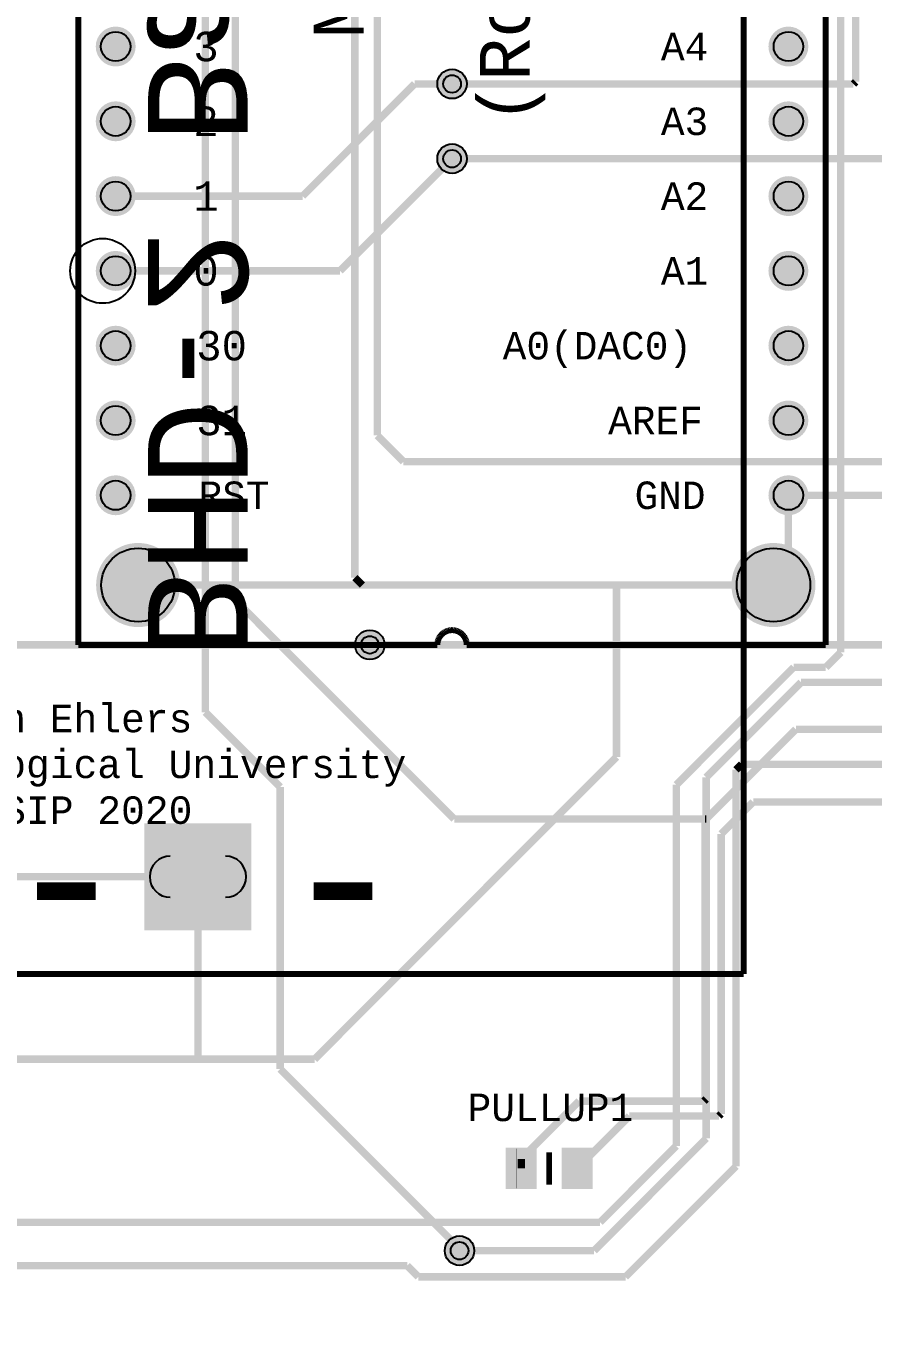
# Model space of a CAD drawing. Extents: x -3564 to 3564, y -2067 to 2176.
# Drawn here: x -2240 to -1107, y -2067 to -332 of the extents above; entities that cross this region are included whole.
import ezdxf
from ezdxf.enums import TextEntityAlignment as Align

# ---------------------------------------------------------------- set-up
doc = ezdxf.new("R2010")
doc.units = 0
for name, color, linetype in [('3D_INFO_BOTTOM', 3, 'CONTINUOUS'), ('3D_INFO_TOP', 1, 'CONTINUOUS'), ('BOARD_OUTLINE', 2, 'CONTINUOUS'), ('COPPER_BOTTOM', 1, 'CONTINUOUS'), ('COPPER_TOP', 3, 'CONTINUOUS'), ('DRILL', 255, 'CONTINUOUS'), ('SILKSCREEN_BOTTOM', 6, 'CONTINUOUS'), ('SILKSCREEN_TOP', 4, 'CONTINUOUS'), ('SOLDER_MASK_BOTTOM', 212, 'CONTINUOUS'), ('SOLDER_MASK_TOP', 200, 'CONTINUOUS')]:
    doc.layers.add(name, color=color, linetype=linetype)
doc.styles.add('MONOTxtStyle', font='monotxt')
doc.styles.add('MONOTxtStyle_M', font='monotxt')

msp = doc.modelspace()

# ---------------------------------------------------------------- hatches: boundary and pattern name
at = {"layer": 'COPPER_BOTTOM'}
h = msp.add_hatch(color=256, dxfattribs=at)
edge = h.paths.add_edge_path()
edge.add_arc((-2120, -360), 26.685039, 0, 360)
edge = h.paths.add_edge_path()
edge.add_arc((-2120, -360), 19.685039, 0, 360)
h = msp.add_hatch(color=256, dxfattribs=at)
edge = h.paths.add_edge_path()
edge.add_arc((-1220, -360), 26.685039, 0, 360)
edge = h.paths.add_edge_path()
edge.add_arc((-1220, -360), 19.685039, 0, 360)
h = msp.add_hatch(color=256, dxfattribs=at)
edge = h.paths.add_edge_path()
edge.add_arc((-1670, -410), 19.685039, 0, 360)
edge = h.paths.add_edge_path()
edge.add_arc((-1670, -410), 11.811024, 0, 360)
h = msp.add_hatch(color=256, dxfattribs=at)
edge = h.paths.add_edge_path()
edge.add_arc((-2120, -460), 26.685039, 0, 360)
edge = h.paths.add_edge_path()
edge.add_arc((-2120, -460), 19.685039, 0, 360)
h = msp.add_hatch(color=256, dxfattribs=at)
edge = h.paths.add_edge_path()
edge.add_arc((-1220, -460), 26.685039, 0, 360)
edge = h.paths.add_edge_path()
edge.add_arc((-1220, -460), 19.685039, 0, 360)
h = msp.add_hatch(color=256, dxfattribs=at)
edge = h.paths.add_edge_path()
edge.add_arc((-1670, -510), 19.685039, 0, 360)
edge = h.paths.add_edge_path()
edge.add_arc((-1670, -510), 11.811024, 0, 360)
h = msp.add_hatch(color=256, dxfattribs=at)
edge = h.paths.add_edge_path()
edge.add_arc((-2120, -560), 26.685039, 0, 360)
edge = h.paths.add_edge_path()
edge.add_arc((-2120, -560), 19.685039, 0, 360)
h = msp.add_hatch(color=256, dxfattribs=at)
edge = h.paths.add_edge_path()
edge.add_arc((-1220, -560), 26.685039, 0, 360)
edge = h.paths.add_edge_path()
edge.add_arc((-1220, -560), 19.685039, 0, 360)
h = msp.add_hatch(color=256, dxfattribs=at)
edge = h.paths.add_edge_path()
edge.add_arc((-2120, -660), 26.685039, 0, 360)
edge = h.paths.add_edge_path()
edge.add_arc((-2120, -660), 19.685039, 0, 360)
h = msp.add_hatch(color=256, dxfattribs=at)
edge = h.paths.add_edge_path()
edge.add_arc((-1220, -660), 26.685039, 0, 360)
edge = h.paths.add_edge_path()
edge.add_arc((-1220, -660), 19.685039, 0, 360)
h = msp.add_hatch(color=256, dxfattribs=at)
edge = h.paths.add_edge_path()
edge.add_arc((-2120, -760), 26.685039, 0, 360)
edge = h.paths.add_edge_path()
edge.add_arc((-2120, -760), 19.685039, 0, 360)
h = msp.add_hatch(color=256, dxfattribs=at)
edge = h.paths.add_edge_path()
edge.add_arc((-1220, -760), 26.685039, 0, 360)
edge = h.paths.add_edge_path()
edge.add_arc((-1220, -760), 19.685039, 0, 360)
h = msp.add_hatch(color=256, dxfattribs=at)
edge = h.paths.add_edge_path()
edge.add_arc((-2120, -860), 26.685039, 0, 360)
edge = h.paths.add_edge_path()
edge.add_arc((-2120, -860), 19.685039, 0, 360)
h = msp.add_hatch(color=256, dxfattribs=at)
edge = h.paths.add_edge_path()
edge.add_arc((-1220, -860), 26.685039, 0, 360)
edge = h.paths.add_edge_path()
edge.add_arc((-1220, -860), 19.685039, 0, 360)
h = msp.add_hatch(color=256, dxfattribs=at)
edge = h.paths.add_edge_path()
edge.add_arc((-2120, -960), 26.685039, 0, 360)
edge = h.paths.add_edge_path()
edge.add_arc((-2120, -960), 19.685039, 0, 360)
h = msp.add_hatch(color=256, dxfattribs=at)
edge = h.paths.add_edge_path()
edge.add_arc((-1220, -960), 26.685039, 0, 360)
edge = h.paths.add_edge_path()
edge.add_arc((-1220, -960), 19.685039, 0, 360)
h = msp.add_hatch(color=256, dxfattribs=at)
edge = h.paths.add_edge_path()
edge.add_arc((-2090, -1080), 56.212598, 0, 360)
edge = h.paths.add_edge_path()
edge.add_arc((-2090, -1080), 49.212598, 0, 360)
h = msp.add_hatch(color=256, dxfattribs=at)
edge = h.paths.add_edge_path()
edge.add_arc((-1240, -1080), 56.212598, 0, 360)
edge = h.paths.add_edge_path()
edge.add_arc((-1240, -1080), 49.212598, 0, 360)
h = msp.add_hatch(color=256, dxfattribs=at)
edge = h.paths.add_edge_path()
edge.add_arc((-1779.999961, -1159.999961), 19.685039, 0, 360)
edge = h.paths.add_edge_path()
edge.add_arc((-1779.999961, -1159.999961), 11.811024, 0, 360)
h = msp.add_hatch(color=256, dxfattribs=at)
h.paths.add_polyline_path([(-2081.5, -1541.5), (-2081.5, -1398.5), (-1938.5, -1398.5), (-1938.5, -1541.5)])
edge = h.paths.add_edge_path()
edge.add_arc((-2010, -1470), 27.5, 0, 360)
h = msp.add_hatch(color=256, dxfattribs=at)
edge = h.paths.add_edge_path()
edge.add_arc((-1660, -1970), 19.685039, 0, 360)
edge = h.paths.add_edge_path()
edge.add_arc((-1660, -1970), 11.811024, 0, 360)
at = {"layer": 'COPPER_TOP'}
h = msp.add_hatch(color=256, dxfattribs=at)
edge = h.paths.add_edge_path()
edge.add_arc((-2120, -360), 26.685039, 0, 360)
edge = h.paths.add_edge_path()
edge.add_arc((-2120, -360), 19.685039, 0, 360)
h = msp.add_hatch(color=256, dxfattribs=at)
edge = h.paths.add_edge_path()
edge.add_arc((-1220, -360), 26.685039, 0, 360)
edge = h.paths.add_edge_path()
edge.add_arc((-1220, -360), 19.685039, 0, 360)
h = msp.add_hatch(color=256, dxfattribs=at)
edge = h.paths.add_edge_path()
edge.add_arc((-1670, -410), 19.685039, 0, 360)
edge = h.paths.add_edge_path()
edge.add_arc((-1670, -410), 11.811024, 0, 360)
h = msp.add_hatch(color=256, dxfattribs=at)
edge = h.paths.add_edge_path()
edge.add_arc((-2120, -460), 26.685039, 0, 360)
edge = h.paths.add_edge_path()
edge.add_arc((-2120, -460), 19.685039, 0, 360)
h = msp.add_hatch(color=256, dxfattribs=at)
edge = h.paths.add_edge_path()
edge.add_arc((-1220, -460), 26.685039, 0, 360)
edge = h.paths.add_edge_path()
edge.add_arc((-1220, -460), 19.685039, 0, 360)
h = msp.add_hatch(color=256, dxfattribs=at)
edge = h.paths.add_edge_path()
edge.add_arc((-1670, -510), 19.685039, 0, 360)
edge = h.paths.add_edge_path()
edge.add_arc((-1670, -510), 11.811024, 0, 360)
h = msp.add_hatch(color=256, dxfattribs=at)
edge = h.paths.add_edge_path()
edge.add_arc((-2120, -560), 26.685039, 0, 360)
edge = h.paths.add_edge_path()
edge.add_arc((-2120, -560), 19.685039, 0, 360)
h = msp.add_hatch(color=256, dxfattribs=at)
edge = h.paths.add_edge_path()
edge.add_arc((-1220, -560), 26.685039, 0, 360)
edge = h.paths.add_edge_path()
edge.add_arc((-1220, -560), 19.685039, 0, 360)
h = msp.add_hatch(color=256, dxfattribs=at)
edge = h.paths.add_edge_path()
edge.add_arc((-2120, -660), 26.685039, 0, 360)
edge = h.paths.add_edge_path()
edge.add_arc((-2120, -660), 19.685039, 0, 360)
h = msp.add_hatch(color=256, dxfattribs=at)
edge = h.paths.add_edge_path()
edge.add_arc((-1220, -660), 26.685039, 0, 360)
edge = h.paths.add_edge_path()
edge.add_arc((-1220, -660), 19.685039, 0, 360)
h = msp.add_hatch(color=256, dxfattribs=at)
edge = h.paths.add_edge_path()
edge.add_arc((-2120, -760), 26.685039, 0, 360)
edge = h.paths.add_edge_path()
edge.add_arc((-2120, -760), 19.685039, 0, 360)
h = msp.add_hatch(color=256, dxfattribs=at)
edge = h.paths.add_edge_path()
edge.add_arc((-1220, -760), 26.685039, 0, 360)
edge = h.paths.add_edge_path()
edge.add_arc((-1220, -760), 19.685039, 0, 360)
h = msp.add_hatch(color=256, dxfattribs=at)
edge = h.paths.add_edge_path()
edge.add_arc((-2120, -860), 26.685039, 0, 360)
edge = h.paths.add_edge_path()
edge.add_arc((-2120, -860), 19.685039, 0, 360)
h = msp.add_hatch(color=256, dxfattribs=at)
edge = h.paths.add_edge_path()
edge.add_arc((-1220, -860), 26.685039, 0, 360)
edge = h.paths.add_edge_path()
edge.add_arc((-1220, -860), 19.685039, 0, 360)
h = msp.add_hatch(color=256, dxfattribs=at)
edge = h.paths.add_edge_path()
edge.add_arc((-2120, -960), 26.685039, 0, 360)
edge = h.paths.add_edge_path()
edge.add_arc((-2120, -960), 19.685039, 0, 360)
h = msp.add_hatch(color=256, dxfattribs=at)
edge = h.paths.add_edge_path()
edge.add_arc((-1220, -960), 26.685039, 0, 360)
edge = h.paths.add_edge_path()
edge.add_arc((-1220, -960), 19.685039, 0, 360)
h = msp.add_hatch(color=256, dxfattribs=at)
edge = h.paths.add_edge_path()
edge.add_arc((-2090, -1080), 56.212598, 0, 360)
edge = h.paths.add_edge_path()
edge.add_arc((-2090, -1080), 49.212598, 0, 360)
h = msp.add_hatch(color=256, dxfattribs=at)
edge = h.paths.add_edge_path()
edge.add_arc((-1240, -1080), 56.212598, 0, 360)
edge = h.paths.add_edge_path()
edge.add_arc((-1240, -1080), 49.212598, 0, 360)
h = msp.add_hatch(color=256, dxfattribs=at)
edge = h.paths.add_edge_path()
edge.add_arc((-1779.999961, -1159.999961), 19.685039, 0, 360)
edge = h.paths.add_edge_path()
edge.add_arc((-1779.999961, -1159.999961), 11.811024, 0, 360)
h = msp.add_hatch(color=256, dxfattribs=at)
h.paths.add_polyline_path([(-2081.5, -1541.5), (-2081.5, -1398.5), (-1938.5, -1398.5), (-1938.5, -1541.5)])
edge = h.paths.add_edge_path()
edge.add_arc((-2010, -1470), 27.5, 0, 360)
h = msp.add_hatch(color=256, dxfattribs=at)
edge = h.paths.add_edge_path()
edge.add_arc((-1660, -1970), 19.685039, 0, 360)
edge = h.paths.add_edge_path()
edge.add_arc((-1660, -1970), 11.811024, 0, 360)
at = {"layer": 'DRILL'}
h = msp.add_hatch(color=255, dxfattribs=at)
edge = h.paths.add_edge_path()
edge.add_arc((-2120, -360), 19.685039, 0, 360)
h = msp.add_hatch(color=255, dxfattribs=at)
edge = h.paths.add_edge_path()
edge.add_arc((-1220, -360), 19.685039, 0, 360)
h = msp.add_hatch(color=255, dxfattribs=at)
edge = h.paths.add_edge_path()
edge.add_arc((-1670, -410), 11.811024, 0, 360)
h = msp.add_hatch(color=255, dxfattribs=at)
edge = h.paths.add_edge_path()
edge.add_arc((-2120, -460), 19.685039, 0, 360)
h = msp.add_hatch(color=255, dxfattribs=at)
edge = h.paths.add_edge_path()
edge.add_arc((-1220, -460), 19.685039, 0, 360)
h = msp.add_hatch(color=255, dxfattribs=at)
edge = h.paths.add_edge_path()
edge.add_arc((-1670, -510), 11.811024, 0, 360)
h = msp.add_hatch(color=255, dxfattribs=at)
edge = h.paths.add_edge_path()
edge.add_arc((-2120, -560), 19.685039, 0, 360)
h = msp.add_hatch(color=255, dxfattribs=at)
edge = h.paths.add_edge_path()
edge.add_arc((-1220, -560), 19.685039, 0, 360)
h = msp.add_hatch(color=255, dxfattribs=at)
edge = h.paths.add_edge_path()
edge.add_arc((-2120, -660), 19.685039, 0, 360)
h = msp.add_hatch(color=255, dxfattribs=at)
edge = h.paths.add_edge_path()
edge.add_arc((-1220, -660), 19.685039, 0, 360)
h = msp.add_hatch(color=255, dxfattribs=at)
edge = h.paths.add_edge_path()
edge.add_arc((-2120, -760), 19.685039, 0, 360)
h = msp.add_hatch(color=255, dxfattribs=at)
edge = h.paths.add_edge_path()
edge.add_arc((-1220, -760), 19.685039, 0, 360)
h = msp.add_hatch(color=255, dxfattribs=at)
edge = h.paths.add_edge_path()
edge.add_arc((-2120, -860), 19.685039, 0, 360)
h = msp.add_hatch(color=255, dxfattribs=at)
edge = h.paths.add_edge_path()
edge.add_arc((-1220, -860), 19.685039, 0, 360)
h = msp.add_hatch(color=255, dxfattribs=at)
edge = h.paths.add_edge_path()
edge.add_arc((-2120, -960), 19.685039, 0, 360)
h = msp.add_hatch(color=255, dxfattribs=at)
edge = h.paths.add_edge_path()
edge.add_arc((-1220, -960), 19.685039, 0, 360)
h = msp.add_hatch(color=255, dxfattribs=at)
edge = h.paths.add_edge_path()
edge.add_arc((-2090, -1080), 49.212598, 0, 360)
h = msp.add_hatch(color=255, dxfattribs=at)
edge = h.paths.add_edge_path()
edge.add_arc((-1240, -1080), 49.212598, 0, 360)
h = msp.add_hatch(color=255, dxfattribs=at)
edge = h.paths.add_edge_path()
edge.add_arc((-1779.999961, -1159.999961), 11.811024, 0, 360)
h = msp.add_hatch(color=255, dxfattribs=at)
edge = h.paths.add_edge_path()
edge.add_arc((-2047, -1470), 27.5, 180, 270)
edge.add_line((-2047, -1497.5), (-1973, -1497.5))
edge.add_arc((-1973, -1470), 27.5, 270, 0)
edge.add_arc((-1973, -1470), 27.5, 0, 90)
edge.add_line((-1973, -1442.5), (-2047, -1442.5))
edge.add_arc((-2047, -1470), 27.5, 90, 180)
h = msp.add_hatch(color=255, dxfattribs=at)
edge = h.paths.add_edge_path()
edge.add_arc((-1660, -1970), 11.811024, 0, 360)
at = {"layer": 'SOLDER_MASK_BOTTOM'}
h = msp.add_hatch(color=256, dxfattribs=at)
edge = h.paths.add_edge_path()
edge.add_arc((-2120, -360), 26.685039, 0, 360)
edge = h.paths.add_edge_path()
edge.add_arc((-2120, -360), 19.685039, 0, 360)
h = msp.add_hatch(color=256, dxfattribs=at)
edge = h.paths.add_edge_path()
edge.add_arc((-1220, -360), 26.685039, 0, 360)
edge = h.paths.add_edge_path()
edge.add_arc((-1220, -360), 19.685039, 0, 360)
h = msp.add_hatch(color=256, dxfattribs=at)
edge = h.paths.add_edge_path()
edge.add_arc((-1670, -410), 19.685039, 0, 360)
h = msp.add_hatch(color=256, dxfattribs=at)
edge = h.paths.add_edge_path()
edge.add_arc((-2120, -460), 26.685039, 0, 360)
edge = h.paths.add_edge_path()
edge.add_arc((-2120, -460), 19.685039, 0, 360)
h = msp.add_hatch(color=256, dxfattribs=at)
edge = h.paths.add_edge_path()
edge.add_arc((-1220, -460), 26.685039, 0, 360)
edge = h.paths.add_edge_path()
edge.add_arc((-1220, -460), 19.685039, 0, 360)
h = msp.add_hatch(color=256, dxfattribs=at)
edge = h.paths.add_edge_path()
edge.add_arc((-1670, -510), 19.685039, 0, 360)
h = msp.add_hatch(color=256, dxfattribs=at)
edge = h.paths.add_edge_path()
edge.add_arc((-2120, -560), 26.685039, 0, 360)
edge = h.paths.add_edge_path()
edge.add_arc((-2120, -560), 19.685039, 0, 360)
h = msp.add_hatch(color=256, dxfattribs=at)
edge = h.paths.add_edge_path()
edge.add_arc((-1220, -560), 26.685039, 0, 360)
edge = h.paths.add_edge_path()
edge.add_arc((-1220, -560), 19.685039, 0, 360)
h = msp.add_hatch(color=256, dxfattribs=at)
edge = h.paths.add_edge_path()
edge.add_arc((-2120, -660), 26.685039, 0, 360)
edge = h.paths.add_edge_path()
edge.add_arc((-2120, -660), 19.685039, 0, 360)
h = msp.add_hatch(color=256, dxfattribs=at)
edge = h.paths.add_edge_path()
edge.add_arc((-1220, -660), 26.685039, 0, 360)
edge = h.paths.add_edge_path()
edge.add_arc((-1220, -660), 19.685039, 0, 360)
h = msp.add_hatch(color=256, dxfattribs=at)
edge = h.paths.add_edge_path()
edge.add_arc((-2120, -760), 26.685039, 0, 360)
edge = h.paths.add_edge_path()
edge.add_arc((-2120, -760), 19.685039, 0, 360)
h = msp.add_hatch(color=256, dxfattribs=at)
edge = h.paths.add_edge_path()
edge.add_arc((-1220, -760), 26.685039, 0, 360)
edge = h.paths.add_edge_path()
edge.add_arc((-1220, -760), 19.685039, 0, 360)
h = msp.add_hatch(color=256, dxfattribs=at)
edge = h.paths.add_edge_path()
edge.add_arc((-2120, -860), 26.685039, 0, 360)
edge = h.paths.add_edge_path()
edge.add_arc((-2120, -860), 19.685039, 0, 360)
h = msp.add_hatch(color=256, dxfattribs=at)
edge = h.paths.add_edge_path()
edge.add_arc((-1220, -860), 26.685039, 0, 360)
edge = h.paths.add_edge_path()
edge.add_arc((-1220, -860), 19.685039, 0, 360)
h = msp.add_hatch(color=256, dxfattribs=at)
edge = h.paths.add_edge_path()
edge.add_arc((-2120, -960), 26.685039, 0, 360)
edge = h.paths.add_edge_path()
edge.add_arc((-2120, -960), 19.685039, 0, 360)
h = msp.add_hatch(color=256, dxfattribs=at)
edge = h.paths.add_edge_path()
edge.add_arc((-1220, -960), 26.685039, 0, 360)
edge = h.paths.add_edge_path()
edge.add_arc((-1220, -960), 19.685039, 0, 360)
h = msp.add_hatch(color=256, dxfattribs=at)
edge = h.paths.add_edge_path()
edge.add_arc((-2090, -1080), 56.212598, 0, 360)
edge = h.paths.add_edge_path()
edge.add_arc((-2090, -1080), 49.212598, 0, 360)
h = msp.add_hatch(color=256, dxfattribs=at)
edge = h.paths.add_edge_path()
edge.add_arc((-1240, -1080), 56.212598, 0, 360)
edge = h.paths.add_edge_path()
edge.add_arc((-1240, -1080), 49.212598, 0, 360)
h = msp.add_hatch(color=256, dxfattribs=at)
edge = h.paths.add_edge_path()
edge.add_arc((-1779.999961, -1159.999961), 19.685039, 0, 360)
h = msp.add_hatch(color=256, dxfattribs=at)
h.paths.add_polyline_path([(-2081.5, -1541.5), (-2081.5, -1398.5), (-1938.5, -1398.5), (-1938.5, -1541.5)])
edge = h.paths.add_edge_path()
edge.add_arc((-2010, -1470), 27.5, 0, 360)
h = msp.add_hatch(color=256, dxfattribs=at)
edge = h.paths.add_edge_path()
edge.add_arc((-1660, -1970), 19.685039, 0, 360)
at = {"layer": 'SOLDER_MASK_TOP'}
h = msp.add_hatch(color=256, dxfattribs=at)
edge = h.paths.add_edge_path()
edge.add_arc((-2120, -360), 26.685039, 0, 360)
edge = h.paths.add_edge_path()
edge.add_arc((-2120, -360), 19.685039, 0, 360)
h = msp.add_hatch(color=256, dxfattribs=at)
edge = h.paths.add_edge_path()
edge.add_arc((-1220, -360), 26.685039, 0, 360)
edge = h.paths.add_edge_path()
edge.add_arc((-1220, -360), 19.685039, 0, 360)
h = msp.add_hatch(color=256, dxfattribs=at)
edge = h.paths.add_edge_path()
edge.add_arc((-1670, -410), 19.685039, 0, 360)
h = msp.add_hatch(color=256, dxfattribs=at)
edge = h.paths.add_edge_path()
edge.add_arc((-2120, -460), 26.685039, 0, 360)
edge = h.paths.add_edge_path()
edge.add_arc((-2120, -460), 19.685039, 0, 360)
h = msp.add_hatch(color=256, dxfattribs=at)
edge = h.paths.add_edge_path()
edge.add_arc((-1220, -460), 26.685039, 0, 360)
edge = h.paths.add_edge_path()
edge.add_arc((-1220, -460), 19.685039, 0, 360)
h = msp.add_hatch(color=256, dxfattribs=at)
edge = h.paths.add_edge_path()
edge.add_arc((-1670, -510), 19.685039, 0, 360)
h = msp.add_hatch(color=256, dxfattribs=at)
edge = h.paths.add_edge_path()
edge.add_arc((-2120, -560), 26.685039, 0, 360)
edge = h.paths.add_edge_path()
edge.add_arc((-2120, -560), 19.685039, 0, 360)
h = msp.add_hatch(color=256, dxfattribs=at)
edge = h.paths.add_edge_path()
edge.add_arc((-1220, -560), 26.685039, 0, 360)
edge = h.paths.add_edge_path()
edge.add_arc((-1220, -560), 19.685039, 0, 360)
h = msp.add_hatch(color=256, dxfattribs=at)
edge = h.paths.add_edge_path()
edge.add_arc((-2120, -660), 26.685039, 0, 360)
edge = h.paths.add_edge_path()
edge.add_arc((-2120, -660), 19.685039, 0, 360)
h = msp.add_hatch(color=256, dxfattribs=at)
edge = h.paths.add_edge_path()
edge.add_arc((-1220, -660), 26.685039, 0, 360)
edge = h.paths.add_edge_path()
edge.add_arc((-1220, -660), 19.685039, 0, 360)
h = msp.add_hatch(color=256, dxfattribs=at)
edge = h.paths.add_edge_path()
edge.add_arc((-2120, -760), 26.685039, 0, 360)
edge = h.paths.add_edge_path()
edge.add_arc((-2120, -760), 19.685039, 0, 360)
h = msp.add_hatch(color=256, dxfattribs=at)
edge = h.paths.add_edge_path()
edge.add_arc((-1220, -760), 26.685039, 0, 360)
edge = h.paths.add_edge_path()
edge.add_arc((-1220, -760), 19.685039, 0, 360)
h = msp.add_hatch(color=256, dxfattribs=at)
edge = h.paths.add_edge_path()
edge.add_arc((-2120, -860), 26.685039, 0, 360)
edge = h.paths.add_edge_path()
edge.add_arc((-2120, -860), 19.685039, 0, 360)
h = msp.add_hatch(color=256, dxfattribs=at)
edge = h.paths.add_edge_path()
edge.add_arc((-1220, -860), 26.685039, 0, 360)
edge = h.paths.add_edge_path()
edge.add_arc((-1220, -860), 19.685039, 0, 360)
h = msp.add_hatch(color=256, dxfattribs=at)
edge = h.paths.add_edge_path()
edge.add_arc((-2120, -960), 26.685039, 0, 360)
edge = h.paths.add_edge_path()
edge.add_arc((-2120, -960), 19.685039, 0, 360)
h = msp.add_hatch(color=256, dxfattribs=at)
edge = h.paths.add_edge_path()
edge.add_arc((-1220, -960), 26.685039, 0, 360)
edge = h.paths.add_edge_path()
edge.add_arc((-1220, -960), 19.685039, 0, 360)
h = msp.add_hatch(color=256, dxfattribs=at)
edge = h.paths.add_edge_path()
edge.add_arc((-2090, -1080), 56.212598, 0, 360)
edge = h.paths.add_edge_path()
edge.add_arc((-2090, -1080), 49.212598, 0, 360)
h = msp.add_hatch(color=256, dxfattribs=at)
edge = h.paths.add_edge_path()
edge.add_arc((-1240, -1080), 56.212598, 0, 360)
edge = h.paths.add_edge_path()
edge.add_arc((-1240, -1080), 49.212598, 0, 360)
h = msp.add_hatch(color=256, dxfattribs=at)
edge = h.paths.add_edge_path()
edge.add_arc((-1779.999961, -1159.999961), 19.685039, 0, 360)
h = msp.add_hatch(color=256, dxfattribs=at)
h.paths.add_polyline_path([(-2081.5, -1541.5), (-2081.5, -1398.5), (-1938.5, -1398.5), (-1938.5, -1541.5)])
edge = h.paths.add_edge_path()
edge.add_arc((-2010, -1470), 27.5, 0, 360)
h = msp.add_hatch(color=256, dxfattribs=at)
edge = h.paths.add_edge_path()
edge.add_arc((-1660, -1970), 19.685039, 0, 360)

# ---------------------------------------------------------------- linework, layer by layer
at = {"layer": '3D_INFO_BOTTOM', "color": 3, "const_width": 8}
for points in [[(-1280, 1540), (-1280, -1600)], [(-1280, -1600), (-2740, -1600)]]:
    msp.add_lwpolyline(points, dxfattribs=at)
at = {"layer": '3D_INFO_TOP', "color": 1}
for points, const_width in [([(-2170, 1040), (-2170, -1160)], 8), ([(-1170, -1160), (-1170, 1040)], 8), ([(-1685.079606, -1147.346693), (-1686.125039, -1148.709094)], 8), ([(-1683.919409, -1146.080551), (-1685.079606, -1147.346693)], 8), ([(-1682.653268, -1144.920354), (-1683.919409, -1146.080551)], 8), ([(-1681.290866, -1143.874921), (-1682.653268, -1144.920354)], 8), ([(-1679.84252, -1142.952244), (-1681.290866, -1143.874921)], 8), ([(-1678.319252, -1142.159291), (-1679.84252, -1142.952244)], 8), ([(-1676.732677, -1141.502087), (-1678.319252, -1142.159291)], 8), ([(-1675.094843, -1140.985709), (-1676.732677, -1141.502087)], 8), ([(-1673.418268, -1140.614016), (-1675.094843, -1140.985709)], 8), ([(-1671.71563, -1140.389843), (-1673.418268, -1140.614016)], 8), ([(-1670, -1140.314961), (-1671.71563, -1140.389843)], 8), ([(-1668.284331, -1140.389843), (-1670, -1140.314961)], 8), ([(-1666.581693, -1140.614016), (-1668.284331, -1140.389843)], 8), ([(-1664.905118, -1140.985709), (-1666.581693, -1140.614016)], 8), ([(-1663.267283, -1141.502087), (-1664.905118, -1140.985709)], 8), ([(-1661.680709, -1142.159291), (-1663.267283, -1141.502087)], 8), ([(-1660.15748, -1142.952244), (-1661.680709, -1142.159291)], 8), ([(-1658.709094, -1143.874921), (-1660.15748, -1142.952244)], 8), ([(-1657.346693, -1144.920354), (-1658.709094, -1143.874921)], 8), ([(-1656.080551, -1146.080551), (-1657.346693, -1144.920354)], 8), ([(-1654.920354, -1147.346693), (-1656.080551, -1146.080551)], 8), ([(-1653.874921, -1148.709094), (-1654.920354, -1147.346693)], 8), ([(-2170, -1160), (-1689.685039, -1160)], 8), ([(-1689.610118, -1158.284331), (-1689.685039, -1159.999961)], 8), ([(-1689.685039, -1159.999961), (-1689.685039, -1160)], 8), ([(-1689.385945, -1156.581693), (-1689.610118, -1158.284331)], 8), ([(-1689.014252, -1154.905118), (-1689.385945, -1156.581693)], 8), ([(-1688.497874, -1153.267283), (-1689.014252, -1154.905118)], 8), ([(-1687.840669, -1151.680709), (-1688.497874, -1153.267283)], 8), ([(-1687.047717, -1150.15748), (-1687.840669, -1151.680709)], 8), ([(-1686.125039, -1148.709094), (-1687.047717, -1150.15748)], 8), ([(-1652.952244, -1150.15748), (-1653.874921, -1148.709094)], 8), ([(-1652.159291, -1151.680709), (-1652.952244, -1150.15748)], 8), ([(-1651.502087, -1153.267283), (-1652.159291, -1151.680709)], 8), ([(-1650.985709, -1154.905118), (-1651.502087, -1153.267283)], 8), ([(-1650.614016, -1156.581693), (-1650.985709, -1154.905118)], 8), ([(-1650.389843, -1158.284331), (-1650.614016, -1156.581693)], 8), ([(-1650.314961, -1160), (-1650.389843, -1158.284331)], 8), ([(-1650.314961, -1160), (-1170, -1160)], 8), ([(-1496.692913, -1833.425197), (-1583.307087, -1833.425197)], 0.03937), ([(-1583.307087, -1833.425197), (-1583.307087, -1886.574803)], 0.03937), ([(-1496.692913, -1886.574803), (-1496.692913, -1833.425197)], 0.03937), ([(-1583.307087, -1886.574803), (-1496.692913, -1886.574803)], 0.03937)]:
    msp.add_lwpolyline(points, dxfattribs=dict(at, const_width=const_width))
msp.add_circle((-2137.417087, -660), 43.370079, dxfattribs=at)
at = {"layer": 'BOARD_OUTLINE', "color": 2, "const_width": 0.000039}
for points in [[(-1250, -2066.766063), (-1250, -1398.766063)], [(-1250, -1398.766063), (-450, -1398.766063)], [(-2720.873701, -2066.766063), (-1250, -2066.766063)]]:
    msp.add_lwpolyline(points, dxfattribs=at)
at = {"layer": 'COPPER_BOTTOM', "color": 1, "const_width": 10}
for points in [[(-1150, -1170), (-1150, 180)], [(-1720, -410), (-1870, -560)], [(-1670, -410), (-1720, -410)], [(-1670, -510), (-1820, -660)], [(-1870, -560), (-2120, -560)], [(-1820, -660), (-2120, -660)], [(-2090, -1080), (-1240, -1080)], [(-1450, -1310), (-1450, -1080)], [(-2579.999961, -1159.999961), (-1779.999961, -1159.999961)], [(-1170, -1190), (-1150, -1170)], [(-1370, -1347.070866), (-1212.929134, -1190)], [(-1212.929134, -1190), (-1170, -1190)], [(-1330, -1337.070866), (-1202.929134, -1210)], [(-1202.929134, -1210), (-680, -1210)], [(-1854, -1714), (-1450, -1310)], [(-1282.564173, -1319.635039), (-1290, -1327.070866)], [(-1009.635039, -1319.635039), (-1282.564173, -1319.635039)], [(-1330, -1820.000394), (-1330, -1337.070866)], [(-1290, -1327.070866), (-1290, -1857.07126)], [(-1370, -1829.998425), (-1370, -1347.070866)], [(-2010, -1470), (-2010, -1714)], [(-2524, -1714), (-1854, -1714)], [(-1479.999606, -1970), (-1330, -1820.000394)], [(-1472.069291, -1932.07126), (-1370, -1829.998425)], [(-1290, -1857.07126), (-1437.92874, -2005)], [(-2597.07126, -1932.07126), (-1472.069291, -1932.07126)], [(-1660, -1970), (-1479.999606, -1970)], [(-2570.000394, -1990), (-1730, -1990)], [(-1730, -1990), (-1715, -2005)], [(-1715, -2005), (-1437.92874, -2005)]]:
    msp.add_lwpolyline(points, dxfattribs=at)
at = {"layer": 'COPPER_TOP', "color": 3, "const_width": 10}
for points in [[(-1800, -1070), (-1800, 957.071102)], [(-1130, -407.071102), (-1130, 520)], [(-1770, 190), (-1770, -880)], [(-1960, 80), (-1960, -1100)], [(-2000, 20), (-2000, -1250)], [(-1670, -410), (-1132.928898, -410)], [(-1130, -407.071102), (-1132.928898, -410)], [(-1047.928898, -510), (-1670, -510)], [(-1770, -880), (-1735, -915)], [(-1735, -915), (-795.393701, -915)], [(-1220, -960), (-950, -960)], [(-1220, -960), (-1220, -1060)], [(-1220, -1060), (-1240, -1080)], [(-1800, -1070), (-1790, -1080)], [(-1790, -1080), (-1240, -1080)], [(-1960, -1100), (-1667.07126, -1392.92874)], [(-1779.999961, -1159.999961), (-1069.999961, -1159.999961)], [(-2000, -1250), (-1900, -1350)], [(-1331.464449, -1394.393189), (-1210, -1272.92874)], [(-1210, -1272.92874), (-956.341339, -1272.92874)], [(-1900, -1350), (-1900, -1727.074409)], [(-1267.071102, -1370), (-1310, -1412.92874)], [(-1267.071102, -1370), (-382.929528, -1370)], [(-1667.07126, -1392.92874), (-1331.464449, -1392.92874)], [(-1331.464449, -1392.92874), (-1330, -1392.92874)], [(-1331.464449, -1768.535551), (-1331.464449, -1394.393189)], [(-1310, -1787.071102), (-1310, -1412.92874)], [(-2777.07126, -1470), (-2010, -1470)], [(-1900, -1727.074409), (-1657.071063, -1970)], [(-1577.401575, -1847.401575), (-1500, -1770)], [(-1500, -1770), (-1332.928898, -1770)], [(-1332.928898, -1770), (-1330, -1767.071102)], [(-1432.598425, -1790), (-1502.598425, -1860)], [(-1432.598425, -1790), (-1312.928898, -1790)], [(-1312.928898, -1790), (-1310, -1787.071102)], [(-1577.401575, -1860), (-1577.401575, -1847.401575)]]:
    msp.add_lwpolyline(points, dxfattribs=at)
at = {"layer": 'COPPER_TOP'}
for points in [[(-1556.732283, -1887.559055), (-1598.070866, -1887.559055), (-1556.732283, -1832.440945), (-1598.070866, -1832.440945)], [(-1481.929134, -1887.559055), (-1523.267717, -1887.559055), (-1481.929134, -1832.440945), (-1523.267717, -1832.440945)]]:
    msp.add_solid(points, dxfattribs=at)
at = {"layer": 'DRILL', "color": 255, "const_width": 0.000039}
for points in [[(-1973, -1442.5), (-2047, -1442.5)], [(-2047, -1497.5), (-1973, -1497.5)]]:
    msp.add_lwpolyline(points, dxfattribs=at)
at = {"layer": 'DRILL', "color": 255}
for centre, radius in [((-2120, -360), 19.685039), ((-1220, -360), 19.685039), ((-1670, -410), 11.811024), ((-2120, -460), 19.685039), ((-1220, -460), 19.685039), ((-1670, -510), 11.811024), ((-2120, -560), 19.685039), ((-1220, -560), 19.685039), ((-2120, -660), 19.685039), ((-1220, -660), 19.685039), ((-2120, -760), 19.685039), ((-1220, -760), 19.685039), ((-2120, -860), 19.685039), ((-1220, -860), 19.685039), ((-2120, -960), 19.685039), ((-1220, -960), 19.685039), ((-2090, -1080), 49.212598), ((-1240, -1080), 49.212598), ((-1779.999961, -1159.999961), 11.811024), ((-1660, -1970), 11.811024)]:
    msp.add_circle(centre, radius, dxfattribs=at)
for centre, start, end in [((-2047, -1470), 90, 180), ((-1973, -1470), 0, 90), ((-2047, -1470), 180, 270), ((-1973, -1470), 270, 0)]:
    msp.add_arc(centre, 27.5, start, end, dxfattribs=at)
at = {"layer": 'SILKSCREEN_BOTTOM', "color": 6, "const_width": 8}
for points in [[(-1280, 1540), (-1280, -1600)], [(-1280, -1600), (-2740, -1600)]]:
    msp.add_lwpolyline(points, dxfattribs=at)
at = {"layer": 'SILKSCREEN_TOP', "color": 4}
for points, const_width in [([(-2170, 1040), (-2170, -1160)], 8), ([(-1170, -1160), (-1170, 1040)], 8), ([(-1685.079606, -1147.346693), (-1686.125039, -1148.709094)], 8), ([(-1683.919409, -1146.080551), (-1685.079606, -1147.346693)], 8), ([(-1682.653268, -1144.920354), (-1683.919409, -1146.080551)], 8), ([(-1681.290866, -1143.874921), (-1682.653268, -1144.920354)], 8), ([(-1679.84252, -1142.952244), (-1681.290866, -1143.874921)], 8), ([(-1678.319252, -1142.159291), (-1679.84252, -1142.952244)], 8), ([(-1676.732677, -1141.502087), (-1678.319252, -1142.159291)], 8), ([(-1675.094843, -1140.985709), (-1676.732677, -1141.502087)], 8), ([(-1673.418268, -1140.614016), (-1675.094843, -1140.985709)], 8), ([(-1671.71563, -1140.389843), (-1673.418268, -1140.614016)], 8), ([(-1670, -1140.314961), (-1671.71563, -1140.389843)], 8), ([(-1668.284331, -1140.389843), (-1670, -1140.314961)], 8), ([(-1666.581693, -1140.614016), (-1668.284331, -1140.389843)], 8), ([(-1664.905118, -1140.985709), (-1666.581693, -1140.614016)], 8), ([(-1663.267283, -1141.502087), (-1664.905118, -1140.985709)], 8), ([(-1661.680709, -1142.159291), (-1663.267283, -1141.502087)], 8), ([(-1660.15748, -1142.952244), (-1661.680709, -1142.159291)], 8), ([(-1658.709094, -1143.874921), (-1660.15748, -1142.952244)], 8), ([(-1657.346693, -1144.920354), (-1658.709094, -1143.874921)], 8), ([(-1656.080551, -1146.080551), (-1657.346693, -1144.920354)], 8), ([(-1654.920354, -1147.346693), (-1656.080551, -1146.080551)], 8), ([(-1653.874921, -1148.709094), (-1654.920354, -1147.346693)], 8), ([(-2170, -1160), (-1689.685039, -1160)], 8), ([(-1689.610118, -1158.284331), (-1689.685039, -1159.999961)], 8), ([(-1689.685039, -1159.999961), (-1689.685039, -1160)], 8), ([(-1689.385945, -1156.581693), (-1689.610118, -1158.284331)], 8), ([(-1689.014252, -1154.905118), (-1689.385945, -1156.581693)], 8), ([(-1688.497874, -1153.267283), (-1689.014252, -1154.905118)], 8), ([(-1687.840669, -1151.680709), (-1688.497874, -1153.267283)], 8), ([(-1687.047717, -1150.15748), (-1687.840669, -1151.680709)], 8), ([(-1686.125039, -1148.709094), (-1687.047717, -1150.15748)], 8), ([(-1652.952244, -1150.15748), (-1653.874921, -1148.709094)], 8), ([(-1652.159291, -1151.680709), (-1652.952244, -1150.15748)], 8), ([(-1651.502087, -1153.267283), (-1652.159291, -1151.680709)], 8), ([(-1650.985709, -1154.905118), (-1651.502087, -1153.267283)], 8), ([(-1650.614016, -1156.581693), (-1650.985709, -1154.905118)], 8), ([(-1650.389843, -1158.284331), (-1650.614016, -1156.581693)], 8), ([(-1650.314961, -1160), (-1650.389843, -1158.284331)], 8), ([(-1650.314961, -1160), (-1170, -1160)], 8), ([(-1540, -1881.653543), (-1540, -1838.346457)], 7.874016), ([(-1540, -1881.653543), (-1540, -1838.346457)], 7.874016)]:
    msp.add_lwpolyline(points, dxfattribs=dict(at, const_width=const_width))
at = {"layer": 'SOLDER_MASK_BOTTOM'}
for centre in [(-1670, -410), (-1670, -510), (-1779.999961, -1159.999961), (-1660, -1970)]:
    msp.add_circle(centre, 19.685039, dxfattribs=at)
at = {"layer": 'SOLDER_MASK_TOP'}
for centre in [(-1670, -410), (-1670, -510), (-1779.999961, -1159.999961), (-1660, -1970)]:
    msp.add_circle(centre, 19.685039, dxfattribs=at)
for points in [[(-1556.732283, -1887.559055), (-1598.070866, -1887.559055), (-1556.732283, -1832.440945), (-1598.070866, -1832.440945)], [(-1481.929134, -1887.559055), (-1523.267717, -1887.559055), (-1481.929134, -1832.440945), (-1523.267717, -1832.440945)]]:
    msp.add_solid(points, dxfattribs=at)

# ---------------------------------------------------------------- texts
at = {"layer": 'SILKSCREEN_BOTTOM', "style": 'MONOTxtStyle_M', "text_generation_flag": 2, "width": 0.995556}
msp.add_text('BHD-2 Battery Holder', height=133.333333, rotation=270, dxfattribs=at).set_placement((-2010, -30), align=Align.MIDDLE_CENTER)
msp.add_text('-', height=200, dxfattribs=at).set_placement((-2186, -1470), align=Align.MIDDLE_CENTER)
at = {"layer": 'SILKSCREEN_TOP', "style": 'MONOTxtStyle', "width": 0.995556}
for s, height, p in [('3', 39.370079, (-1982.204724, -360)), ('2', 39.370079, (-1982.204724, -460)), ('1', 39.370079, (-1982.204724, -560)), ('0', 39.370079, (-1982.204724, -660)), ('30', 39.370079, (-1944.409449, -760)), ('31', 39.370079, (-1944.409449, -860)), ('RST', 36.745407, (-1914.173228, -960))]:
    msp.add_text(s, height=height, dxfattribs=at).set_placement(p, align=Align.MIDDLE_RIGHT)
for s, p in [('A4', (-1390.551181, -360)), ('A3', (-1390.551181, -460)), ('A2', (-1390.551181, -560)), ('A1', (-1390.551181, -660)), ('A0(DAC0)', (-1602.204724, -760)), ('AREF', (-1461.102362, -860)), ('GND', (-1425.826772, -960))]:
    msp.add_text(s, height=36.745407, dxfattribs=at).set_placement(p, align=Align.MIDDLE_LEFT)
at = {"layer": 'SILKSCREEN_TOP', "style": 'MONOTxtStyle_M', "text_generation_flag": 2, "width": 0.995556}
msp.add_text('-', height=200, dxfattribs=at).set_placement((-1816, -1470), align=Align.MIDDLE_CENTER)
at = {"layer": 'SILKSCREEN_TOP', "style": 'MONOTxtStyle', "width": 0.995556}
msp.add_text('PULLUP1', height=36.745407, dxfattribs=at).set_placement((-1538.346457, -1760), align=Align.TOP_CENTER)
at = {"layer": 'SILKSCREEN_TOP', "insert": (-1700, -60), "char_height": 66.666667, "width": 400, "attachment_point": 5, "rotation": 90, "style": 'MONOTxtStyle'}
msp.add_mtext('Mini-Ultra Pro v3\\P(RocketScream)', dxfattribs=at)
at = {"layer": 'SILKSCREEN_TOP', "insert": (-2240, -1320), "char_height": 36.745407, "width": 2257.637795, "attachment_point": 5, "style": 'MONOTxtStyle'}
msp.add_mtext('Jamison Ehlers\\PMontana Technological University\\PSURF/ESIP 2020', dxfattribs=at)

doc.saveas('drawing.dxf')
